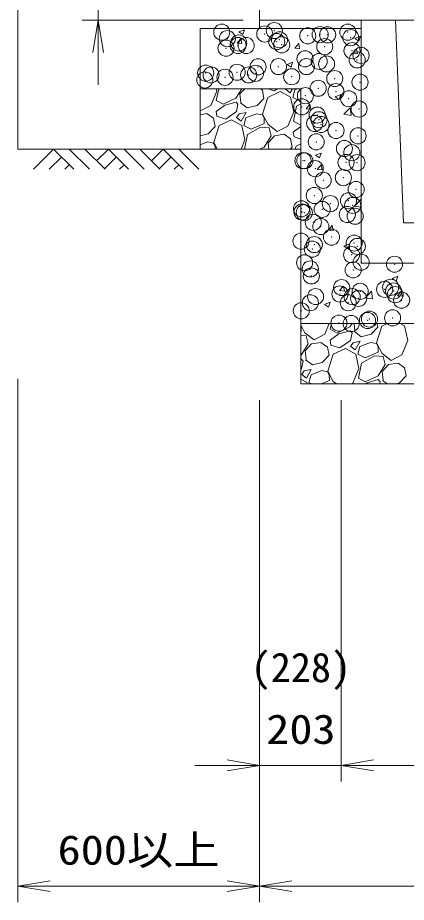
# Model space of a CAD drawing. Units: millimetres at full size; details may follow other scales. Extents: x -112800 to -79200, y 0 to 23760.
# Drawn here: x -92603 to -91638, y 4864 to 7060 of the extents above; entities that cross this region are included whole.
import ezdxf
from ezdxf.enums import TextEntityAlignment as Align

# ---------------------------------------------------------------- set-up
doc = ezdxf.new("R2010")
doc.units = ezdxf.units.MM
doc.header["$LTSCALE"] = 80.0044
doc.header["$PDMODE"] = 32
doc.header["$PDSIZE"] = 40
for name, color, linetype, lineweight in [('0_2', 4, 'Continuous', 13), ('寸法', 6, 'Continuous', 13), ('ﾊｯﾁﾝｸﾞ', 4, 'Continuous', 9)]:
    doc.layers.add(name, color=color, linetype=linetype, lineweight=lineweight)
doc.styles.add('ＭＳ ゴシック', font='')
doc.styles.get('ＭＳ ゴシック').set_extended_font_data('MS Gothic')

# ---------------------------------------------------------------- blocks, each defined once
blk = doc.blocks.new('open_arrow')
at = {"color": 0, "linetype": 'Continuous', "lineweight": -2}
blk.add_lwpolyline([(7.5, 1.25), (0, 0), (7.5, -1.25)], dxfattribs=at)

msp = doc.modelspace()

# ---------------------------------------------------------------- linework, layer by layer
at = {"layer": '0_2', "color": 3}
msp.add_lwpolyline([(-92003, 7054), (-88397, 7054), (-88397, 9510), (-92003, 9510)], close=True, dxfattribs=at)
at = {"layer": '0_2'}
msp.add_lwpolyline([(-92150, 6734), (-92603, 6734), (-92603, 8734)], dxfattribs=at)
at = {"layer": '0_2', "color": 7}
for points in [[(-92003, 7054), (-91750, 7054), (-91750, 7034), (-92003, 7034)], [(-92150, 7034), (-92150, 6884), (-91900, 6884), (-91900, 6301), (-90400, 6301), (-90400, 6884), (-88250, 6884), (-88250, 7034), (-90550, 7034), (-90550, 6451), (-91750, 6451), (-91750, 7034)], [(-92150, 6884), (-91900, 6884), (-91900, 6734), (-92150, 6734)], [(-91900, 6301), (-90400, 6301), (-90400, 6151), (-91900, 6151)]]:
    msp.add_lwpolyline(points, close=True, dxfattribs=at)
at = {"layer": '0_2', "color": 3}
msp.add_lwpolyline([(-91629.38, 7054), (-91665.04, 7054), (-91645.04, 6551), (-90654.96, 6551)], dxfattribs=at)
at = {"layer": '寸法'}
for p, q in [((-92403, 6894), (-92403, 7427)), ((-92043, 7054), (-92443, 7054)), ((-92603, 6164), (-92603, 4864)), ((-92003, 6111), (-92003, 4864)), ((-92003, 6111), (-92003, 5164)), ((-92003, 6111), (-92003, 4864)), ((-91800, 6111), (-91800, 5164)), ((-91800, 6111), (-91800, 5164)), ((-91640, 5204), (-92163, 5204)), ((-91800, 5204), (-88600, 5204)), ((-92003, 4904), (-92603, 4904)), ((-92003, 4904), (-88397, 4904))]:
    msp.add_line(p, q, dxfattribs=at)
at = {"layer": 'ﾊｯﾁﾝｸﾞ'}
for p, q in [((-92053.83, 7025.11), (-92039.82, 7030.48)), ((-92043.88, 7018.4), (-92039.82, 7030.48)), ((-92058.47, 6997.1), (-92048.83, 7008.59)), ((-92053.83, 7025.11), (-92043.88, 7018.4)), ((-92046.52, 6996.05), (-92048.83, 7008.59)), ((-91766.4, 7009.09), (-91752.4, 7014.47)), ((-91766.4, 7009.09), (-91756.45, 7002.38)), ((-91756.45, 7002.38), (-91752.4, 7014.47)), ((-92058.47, 6997.1), (-92046.52, 6996.05)), ((-91915.02, 6984.55), (-91905.38, 6996.04)), ((-91903.06, 6983.5), (-91905.38, 6996.04)), ((-91915.02, 6984.55), (-91903.06, 6983.5)), ((-91771.57, 6972), (-91761.92, 6983.49)), ((-91771.57, 6972), (-91759.61, 6970.95)), ((-91759.61, 6970.95), (-91761.93, 6983.49)), ((-91934.45, 6944.58), (-91920.44, 6949.96)), ((-91934.45, 6944.58), (-91924.5, 6937.87)), ((-91924.5, 6937.87), (-91920.44, 6949.96)), ((-92123.68, 6842.3), (-92108.9, 6878.32)), ((-92108.9, 6878.32), (-92110.14, 6884)), ((-92110.02, 6855.04), (-92103.87, 6884)), ((-92092.27, 6884), (-92088.49, 6885.45)), ((-92088.97, 6884), (-92088.49, 6885.45)), ((-92046.51, 6884), (-92061.42, 6860.47)), ((-92051.39, 6871.1), (-92039.52, 6884)), ((-92000.15, 6884), (-91995.52, 6880.73)), ((-91991.78, 6860.26), (-91995.52, 6880.73)), ((-91951.4, 6877.11), (-91981.9, 6862.73)), ((-91965.3, 6878.78), (-91981.86, 6884)), ((-91957.84, 6884), (-91965.3, 6878.78)), ((-91925.46, 6862.98), (-91951.4, 6877.11)), ((-91937.75, 6884), (-91938.57, 6882.89)), ((-91938.57, 6882.89), (-91926.72, 6873.57)), ((-91926.72, 6873.57), (-91920.93, 6884)), ((-91915.3, 6881.78), (-91920.42, 6862.66)), ((-91909.66, 6884), (-91915.3, 6881.78)), ((-92093.13, 6845.39), (-92110.02, 6855.04)), ((-92061.42, 6860.47), (-92093.13, 6845.39)), ((-92048.87, 6849.93), (-92051.39, 6871.1)), ((-92008.89, 6842.29), (-91991.78, 6860.26)), ((-91981.9, 6862.73), (-91995.08, 6821.17)), ((-91917.66, 6827.07), (-91925.46, 6862.98)), ((-91920.42, 6862.66), (-91902.32, 6853.71)), ((-91902.32, 6853.71), (-91900, 6854.7)), ((-91815.06, 6864.06), (-91801.06, 6869.44)), ((-91815.06, 6864.06), (-91805.12, 6857.35)), ((-91805.12, 6857.35), (-91801.06, 6869.44)), ((-92149.84, 6828.82), (-92123.68, 6842.3)), ((-92088.6, 6843.15), (-92110.24, 6827.43)), ((-92060.86, 6851.09), (-92088.6, 6843.15)), ((-92056.14, 6845.73), (-92060.86, 6851.09)), ((-92056.14, 6845.73), (-92060.05, 6827.31)), ((-92050.08, 6849.23), (-92033.01, 6836.46)), ((-92033.01, 6836.46), (-92008.89, 6842.29)), ((-91918.77, 6803.8), (-91910.95, 6840.65)), ((-91910.95, 6840.65), (-91900, 6846.97)), ((-91887.27, 6834.11), (-91877.63, 6845.6)), ((-91887.27, 6834.11), (-91875.31, 6833.06)), ((-91875.31, 6833.06), (-91877.63, 6845.6)), ((-91793.06, 6820.71), (-91777.49, 6836.94)), ((-91775.3, 6817.92), (-91777.51, 6836.92)), ((-92150, 6828.94), (-92149.84, 6828.82)), ((-92150, 6819.49), (-92133.14, 6822.29)), ((-92133.14, 6822.29), (-92116.76, 6810.73)), ((-92113.03, 6790.26), (-92116.76, 6810.73)), ((-92108.28, 6815.63), (-92110.24, 6827.43)), ((-92086.54, 6808.78), (-92108.28, 6815.63)), ((-92060.05, 6827.31), (-92086.54, 6808.78)), ((-92053.43, 6821.43), (-92059.82, 6812.89)), ((-92059.82, 6812.89), (-92047.97, 6803.57)), ((-92036.08, 6824.98), (-92053.43, 6821.43)), ((-92047.97, 6803.57), (-92036.08, 6824.98)), ((-92036.54, 6811.78), (-92041.67, 6792.66)), ((-92010.19, 6822.14), (-92036.54, 6811.78)), ((-91995.59, 6819.26), (-92010.19, 6822.14)), ((-91991.39, 6811.98), (-91995.59, 6819.26)), ((-91995.08, 6821.17), (-91981.59, 6795.01)), ((-91991.16, 6797.57), (-91991.39, 6811.98)), ((-91932.43, 6791.06), (-91917.66, 6827.07)), ((-91793.09, 6820.68), (-91775.3, 6817.92)), ((-92130.14, 6772.29), (-92113.03, 6790.26)), ((-92103.14, 6792.73), (-92116.33, 6751.17)), ((-92072.64, 6807.11), (-92103.14, 6792.73)), ((-92046.7, 6792.98), (-92072.64, 6807.11)), ((-92038.9, 6757.07), (-92046.7, 6792.98)), ((-92041.67, 6792.66), (-92023.57, 6783.71)), ((-92032.19, 6770.65), (-92000.67, 6788.85)), ((-92023.57, 6783.71), (-91991.16, 6797.57)), ((-92000.67, 6788.85), (-91978.61, 6787.03)), ((-91981.59, 6795.01), (-91958.6, 6777.57)), ((-91958.6, 6777.57), (-91932.43, 6791.06)), ((-91900, 6789.99), (-91919, 6776.19)), ((-91901.89, 6794.15), (-91918.77, 6803.8)), ((-91900, 6795.04), (-91901.89, 6794.15)), ((-92150, 6767.49), (-92130.14, 6772.29)), ((-92039.97, 6734), (-92032.19, 6770.65)), ((-91973.66, 6767.26), (-91991.42, 6739.22)), ((-91981.39, 6749.86), (-91965.49, 6767.12)), ((-91978.61, 6787.03), (-91973.66, 6767.26)), ((-91965.49, 6767.12), (-91941.9, 6771.05)), ((-91941.9, 6771.05), (-91925.52, 6759.49)), ((-91917.03, 6764.39), (-91919, 6776.19)), ((-92131.44, 6752.14), (-92150, 6744.84)), ((-92116.84, 6749.26), (-92131.44, 6752.14)), ((-92112.64, 6741.98), (-92116.84, 6749.26)), ((-92116.33, 6751.17), (-92107.47, 6734)), ((-92048.37, 6734), (-92038.9, 6757.07)), ((-91979.5, 6734), (-91981.39, 6749.86)), ((-91921.78, 6739.01), (-91925.52, 6759.49)), ((-91900, 6759.02), (-91917.03, 6764.39)), ((-91900, 6747.09), (-91911.9, 6741.49)), ((-92563.88, 6684), (-92513.88, 6734)), ((-92513.88, 6734), (-92463.88, 6684)), ((-92474.99, 6734), (-92424.99, 6684)), ((-92436.1, 6734), (-92386.1, 6684)), ((-92407.05, 6704.95), (-92378, 6734)), ((-92378, 6734), (-92328, 6684)), ((-92339.11, 6734), (-92289.11, 6684)), ((-92300.22, 6734), (-92250.22, 6684)), ((-92271.17, 6704.95), (-92242.12, 6734)), ((-92242.12, 6734), (-92192.12, 6684)), ((-92203.23, 6734), (-92153.23, 6684)), ((-92112.51, 6734), (-92112.64, 6741.98)), ((-91991.42, 6739.22), (-92002.41, 6734)), ((-91926.56, 6734), (-91921.78, 6739.01)), ((-91911.9, 6741.49), (-91914.27, 6734)), ((-91863.73, 6719.03), (-91849.72, 6724.41)), ((-91853.78, 6712.32), (-91849.72, 6724.41)), ((-92524.99, 6684), (-92494.44, 6714.55)), ((-92387.61, 6685.5), (-92358.56, 6714.55)), ((-92251.72, 6685.5), (-92222.67, 6714.55)), ((-91863.73, 6719.03), (-91853.78, 6712.32)), ((-92486.1, 6684), (-92474.99, 6695.11)), ((-92350.22, 6684), (-92339.11, 6695.11)), ((-92214.34, 6684), (-92203.23, 6695.11)), ((-91859.52, 6683.67), (-91849.88, 6695.16)), ((-91859.52, 6683.67), (-91847.56, 6682.62)), ((-91847.56, 6682.62), (-91849.88, 6695.16)), ((-91766.57, 6592.75), (-91750, 6590.18)), ((-91766.55, 6592.78), (-91750.97, 6609.01)), ((-91750, 6600.44), (-91750.99, 6608.99)), ((-91900, 6578.76), (-91898.39, 6579.38)), ((-91900, 6574.57), (-91898.39, 6579.38)), ((-91831.77, 6533.23), (-91822.13, 6544.72)), ((-91831.77, 6533.23), (-91819.81, 6532.19)), ((-91819.81, 6532.19), (-91822.13, 6544.72)), ((-91793.01, 6493.48), (-91779.01, 6498.85)), ((-91793.01, 6493.48), (-91783.06, 6486.77)), ((-91783.06, 6486.77), (-91779.01, 6498.85)), ((-91673.63, 6412.95), (-91659.62, 6418.33)), ((-91663.68, 6406.24), (-91659.62, 6418.33)), ((-91804.02, 6382.79), (-91794.38, 6394.28)), ((-91792.06, 6381.75), (-91794.38, 6394.28)), ((-91673.63, 6412.95), (-91663.68, 6406.24)), ((-91804.02, 6382.79), (-91792.06, 6381.75)), ((-91740.03, 6364.85), (-91724.45, 6381.09)), ((-91722.27, 6362.07), (-91724.48, 6381.06)), ((-91660.57, 6370.24), (-91650.92, 6381.73)), ((-91660.57, 6370.24), (-91648.61, 6369.2)), ((-91648.61, 6369.2), (-91650.92, 6381.73)), ((-91841.67, 6348.45), (-91827.67, 6353.82)), ((-91841.67, 6348.45), (-91831.72, 6341.74)), ((-91831.72, 6341.74), (-91827.67, 6353.82)), ((-91740.06, 6364.83), (-91722.27, 6362.07)), ((-91900, 6297.99), (-91889.84, 6278.28)), ((-91899.64, 6295.25), (-91900, 6295.88)), ((-91899.4, 6280.84), (-91899.64, 6295.25)), ((-91840.68, 6274.33), (-91829.74, 6301)), ((-91827.02, 6287.07), (-91824.06, 6301)), ((-91810.13, 6277.42), (-91827.02, 6287.07)), ((-91778.42, 6292.49), (-91810.13, 6277.42)), ((-91777.86, 6283.12), (-91805.6, 6275.18)), ((-91773.03, 6301), (-91778.42, 6292.49)), ((-91773.14, 6277.76), (-91777.86, 6283.12)), ((-91765.87, 6281.96), (-91768.14, 6301)), ((-91725.89, 6274.32), (-91708.78, 6292.28)), ((-91698.9, 6294.76), (-91712.08, 6253.2)), ((-91708.78, 6292.28), (-91710.37, 6301)), ((-91685.65, 6301), (-91698.9, 6294.76)), ((-91642.46, 6295.01), (-91653.46, 6301)), ((-91634.66, 6259.1), (-91642.46, 6295.01)), ((-91900, 6280.58), (-91899.4, 6280.84)), ((-91900, 6271.38), (-91886.85, 6270.3)), ((-91889.84, 6278.28), (-91866.84, 6260.84)), ((-91886.85, 6270.3), (-91881.9, 6250.53)), ((-91866.84, 6260.84), (-91840.68, 6274.33)), ((-91805.6, 6275.18), (-91827.24, 6259.46)), ((-91773.14, 6277.76), (-91777.05, 6259.33)), ((-91767.08, 6281.26), (-91750.01, 6268.48)), ((-91750.01, 6268.48), (-91725.89, 6274.32)), ((-91881.9, 6250.53), (-91899.66, 6222.49)), ((-91889.64, 6233.13), (-91873.74, 6250.39)), ((-91873.74, 6250.39), (-91850.14, 6254.32)), ((-91850.14, 6254.32), (-91833.76, 6242.76)), ((-91830.03, 6222.28), (-91833.76, 6242.76)), ((-91825.28, 6247.66), (-91827.24, 6259.46)), ((-91803.54, 6240.81), (-91825.28, 6247.66)), ((-91789.64, 6239.13), (-91820.14, 6224.76)), ((-91777.05, 6259.33), (-91803.54, 6240.81)), ((-91763.7, 6225.01), (-91789.64, 6239.13)), ((-91770.43, 6253.46), (-91776.82, 6244.92)), ((-91776.82, 6244.92), (-91764.97, 6235.6)), ((-91753.08, 6257.01), (-91770.43, 6253.46)), ((-91764.97, 6235.6), (-91753.08, 6257.01)), ((-91753.54, 6243.81), (-91758.67, 6224.68)), ((-91727.19, 6254.17), (-91753.54, 6243.81)), ((-91712.59, 6251.28), (-91727.19, 6254.17)), ((-91708.39, 6244.01), (-91712.59, 6251.28)), ((-91712.08, 6253.2), (-91698.59, 6227.03)), ((-91708.16, 6229.6), (-91708.39, 6244.01)), ((-91649.43, 6223.09), (-91634.66, 6259.1)), ((-91899.66, 6222.49), (-91900, 6222.33)), ((-91887.11, 6211.96), (-91889.64, 6233.13)), ((-91847.14, 6204.32), (-91830.03, 6222.28)), ((-91820.14, 6224.76), (-91833.33, 6183.2)), ((-91755.9, 6189.1), (-91763.7, 6225.01)), ((-91758.67, 6224.68), (-91740.57, 6215.73)), ((-91749.19, 6202.67), (-91717.67, 6220.87)), ((-91740.57, 6215.73), (-91708.16, 6229.6)), ((-91717.67, 6220.87), (-91695.61, 6219.06)), ((-91698.59, 6227.03), (-91675.6, 6209.6)), ((-91695.61, 6219.06), (-91690.66, 6199.29)), ((-91675.6, 6209.6), (-91649.43, 6223.09)), ((-91899.1, 6213.12), (-91900, 6212.86)), ((-91894.39, 6207.76), (-91899.1, 6213.12)), ((-91894.39, 6207.76), (-91898.3, 6189.33)), ((-91888.32, 6211.26), (-91871.25, 6198.48)), ((-91871.25, 6198.48), (-91847.14, 6204.32)), ((-91757.02, 6165.82), (-91749.19, 6202.67)), ((-91690.66, 6199.29), (-91708.42, 6171.25)), ((-91698.39, 6181.89), (-91682.49, 6199.15)), ((-91682.49, 6199.15), (-91658.9, 6203.07)), ((-91658.9, 6203.07), (-91642.52, 6191.51)), ((-91898.3, 6189.33), (-91900, 6188.14)), ((-91891.67, 6183.46), (-91898.06, 6174.92)), ((-91898.06, 6174.92), (-91886.21, 6165.6)), ((-91874.32, 6187.01), (-91891.67, 6183.46)), ((-91886.21, 6165.6), (-91874.32, 6187.01)), ((-91874.79, 6173.81), (-91879.91, 6154.68)), ((-91848.44, 6184.17), (-91874.79, 6173.81)), ((-91833.84, 6181.28), (-91848.44, 6184.17)), ((-91829.64, 6174.01), (-91833.84, 6181.28)), ((-91833.33, 6183.2), (-91819.84, 6157.03)), ((-91829.4, 6159.6), (-91829.64, 6174.01)), ((-91770.68, 6153.09), (-91755.9, 6189.1)), ((-91695.87, 6160.71), (-91698.39, 6181.89)), ((-91638.78, 6171.04), (-91642.52, 6191.51)), ((-91884.95, 6155.01), (-91900, 6163.2)), ((-91884.08, 6151), (-91884.95, 6155.01)), ((-91879.91, 6154.68), (-91872.46, 6151)), ((-91849.5, 6151), (-91829.4, 6159.6)), ((-91819.84, 6157.03), (-91811.88, 6151)), ((-91774.72, 6151), (-91770.68, 6153.09)), ((-91740.13, 6156.17), (-91757.02, 6165.82)), ((-91708.42, 6171.25), (-91740.13, 6156.17)), ((-91735.6, 6153.94), (-91739.64, 6151)), ((-91707.86, 6161.87), (-91735.6, 6153.94)), ((-91703.14, 6156.51), (-91707.86, 6161.87)), ((-91703.14, 6156.51), (-91704.31, 6151)), ((-91697.08, 6160.01), (-91685.03, 6151)), ((-91664.47, 6151), (-91655.89, 6153.08)), ((-91655.89, 6153.08), (-91638.78, 6171.04))]:
    msp.add_line(p, q, dxfattribs=at)
for p in [(-92096.52, 7024.55), (-91989.76, 7020.04), (-91966.06, 7028.48), (-91883, 7015.53), (-91852.2, 7018.47), (-91833.67, 7017.98), (-91783.6, 7024.57), (-91776.23, 7011.02), (-92082.7, 7008.46), (-92055.91, 6991.59), (-92054.35, 6997.69), (-92035.72, 6991.38), (-91959.98, 7001.35), (-91953.22, 7005.67), (-91947.59, 6993.18), (-91840.83, 6988.66), (-92085.79, 6984.79), (-91773.04, 6978.51), (-91750.75, 6966.89), (-91889.68, 6958.49), (-91854.63, 6951.89), (-91836.21, 6945.69), (-91760.46, 6955.66), (-92136.31, 6922.89), (-92058.34, 6925.01), (-92012.59, 6922.47), (-92006.32, 6938.47), (-91955.65, 6939.09), (-91886.28, 6939.1), (-92138.4, 6905.9), (-92122.95, 6918.45), (-92088.34, 6912.49), (-92029.55, 6918.38), (-91922.79, 6913.87), (-91816.02, 6909.36), (-91753.19, 6900.31), (-91857.06, 6885.31), (-91888.82, 6866.81), (-91813.08, 6876.78), (-91781.3, 6859.18), (-91897.94, 6839.16), (-91755.62, 6833.73), (-91859.49, 6818.74), (-91865.69, 6797.89), (-91854.97, 6807.16), (-91850.01, 6795.24), (-91812.8, 6780.29), (-91861.93, 6752.16), (-91758.05, 6767.15), (-91792, 6735.64), (-91773.63, 6725.25), (-91894.76, 6705.5), (-91890.27, 6705.23), (-91864.36, 6685.58), (-91787.99, 6700.98), (-91760.48, 6700.57), (-91794.54, 6663.35), (-91844.61, 6656.76), (-91866.79, 6619), (-91762.91, 6633.99), (-91826.94, 6598.79), (-91781.89, 6605.92), (-91771.41, 6594.44), (-91898.53, 6585.9), (-91897.22, 6577.88), (-91891.54, 6576.43), (-91847.16, 6584.47), (-91784.77, 6571.92), (-91869.22, 6552.42), (-91765.35, 6567.42), (-91850.6, 6541.98), (-91899.77, 6505.59), (-91824.02, 6515.56), (-91871.65, 6485.84), (-91866.73, 6497.12), (-91767.78, 6500.84), (-91759.97, 6492.61), (-91774.22, 6471.99), (-91890.86, 6451.97), (-91750.33, 6453.31), (-91667.52, 6448.34), (-91876.64, 6436.68), (-91874.09, 6419.26), (-91770.21, 6434.26), (-91802.94, 6374.42), (-91798.91, 6390.41), (-91752.87, 6381.01), (-91692.15, 6385.9), (-91677.13, 6390.99), (-91669.95, 6381.76), (-91665.84, 6372.68), (-91876.52, 6352.68), (-91863.51, 6368.06), (-91782.48, 6352.66), (-91772.64, 6367.68), (-91756.74, 6363.55), (-91649.98, 6359.04), (-91899.11, 6332.64), (-91734.55, 6308.75), (-91729.74, 6312.1), (-91672.39, 6315.18), (-91805.49, 6302.13), (-91775.07, 6301.1)]:
    msp.add_point(p, dxfattribs=at)

# ---------------------------------------------------------------- block references
at = {"layer": '寸法', "xscale": 10.7, "yscale": 10.7}
for p, rotation in [((-92403, 7054), 270), ((-92003, 5204), 180), ((-92003, 4904), 180)]:
    msp.add_blockref('open_arrow', p, dxfattribs=dict(at, rotation=rotation))
for p in [(-91800, 5204), (-91800, 5204), (-92603, 4904), (-92003, 4904)]:
    msp.add_blockref('open_arrow', p, dxfattribs=at)

# ---------------------------------------------------------------- texts
at = {"layer": '寸法', "color": 3, "style": 'ＭＳ ゴシック'}
msp.add_text('(228)', height=73.31, dxfattribs=at).set_placement((-91900, 5484), align=Align.TOP_CENTER)
at = {"layer": '寸法', "style": 'ＭＳ ゴシック', "width": 1.15}
for s, p in [('203', (-91900, 5294)), ('600以上', (-92303, 4994))]:
    msp.add_text(s, height=73.31, dxfattribs=at).set_placement(p, align=Align.MIDDLE_CENTER)

doc.saveas('drawing.dxf')
